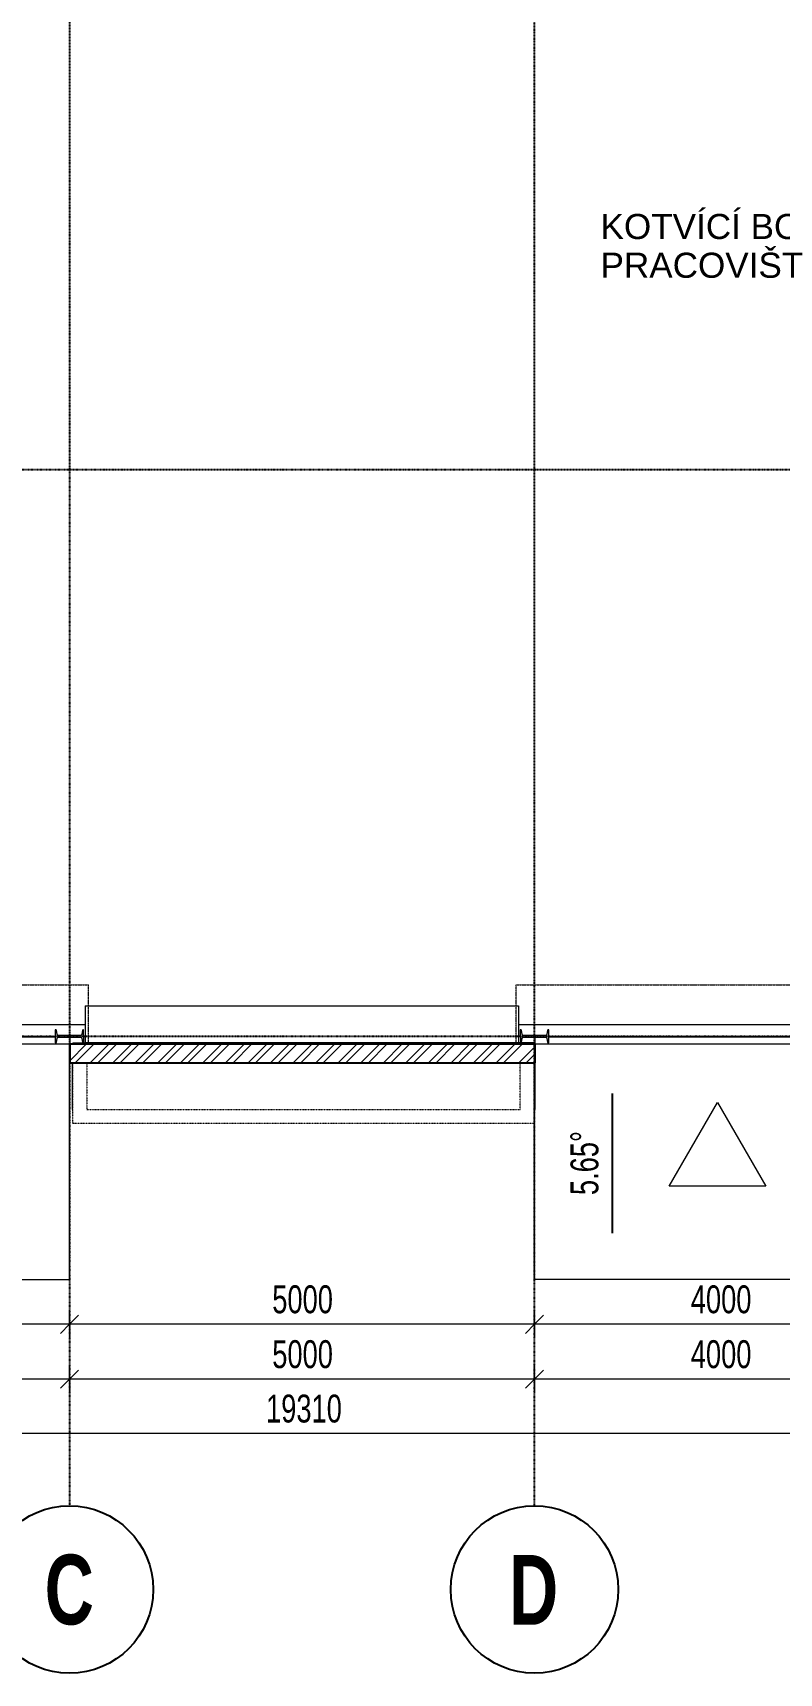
# Model space of a CAD drawing. Header units: millimetres. Extents: x 2179 to 44859, y 3478 to 159868.
# Drawn here: x 25676 to 33701, y 118851 to 136493 of the extents above; entities that cross this region are included whole.
import ezdxf

# ---------------------------------------------------------------- set-up
doc = ezdxf.new("R2010")
doc.units = ezdxf.units.MM
for name, pattern in [('1_Čerchovaná 1_0mm', [2.4, 1.2, -0.6, 0, -0.6]), ('1_Čerchovaná 6_0mm', [12, 6, -3, 0, -3]), ('3_Čárkovaná 1_0mm', [2, 1, -1])]:
    doc.linetypes.add(name, pattern=pattern)
for name, color, linetype, lineweight in [('A-ANNO-DIMS', 7, 'Continuous', 9), ('A-ANNO-DIMS-150', 7, 'Continuous', 9), ('A-DETL-MBND', 7, '3_Čárkovaná 1_0mm', 9), ('A-DETL-THIN-1', 7, 'Continuous', 9), ('A-DOOR', 7, 'Continuous', 9), ('A-DOOR-HDLN', 7, '1_Čerchovaná 1_0mm', 18), ('A-FLOR', 7, 'Continuous', 9), ('A-FLOR-LEVL', 7, 'Continuous', 9), ('A-WALL', 7, 'Continuous', 9), ('A-WALL-1', 7, 'Continuous', 25), ('G-ANNO-DIMS-1', 7, 'Continuous', 25), ('G-ANNO-TEXT', 7, 'Continuous', 9), ('S-COLS', 7, 'Continuous', 9)]:
    doc.layers.add(name, color=color, linetype=linetype, lineweight=lineweight)
for name, color, linetype, lineweight, true_color in [('A-WALL-PATT-1', 9, 'Continuous', 9, 0x808080), ('S-GRID-1', 9, '1_Čerchovaná 6_0mm', 25, 0x808080), ('S-GRID-IDEN', 9, 'Continuous', 25, 0x808080), ('S-GRID-IDEN-1', 9, 'Continuous', 9, 0x808080)]:
    doc.layers.add(name, color=color, linetype=linetype, lineweight=lineweight, true_color=true_color)
doc.styles.add('Arial_1', font='arial.ttf', dxfattribs={"width": 0.7, "height": 300})
doc.styles.add('Arial_2', font='arial.ttf', dxfattribs={"height": 270})
doc.styles.add('Arial_B_1', font='arialbd.ttf', dxfattribs={"width": 0.7, "height": 750})
doc.dimstyles.new('Vnitřní_-_průhledné', dxfattribs={"dimscale": 304.8, "dimtxt": 306.07782, "dimasz": 0.639764, "dimexe": 0.492126, "dimexo": 0.0625, "dimgap": 0.098425, "dimtad": 1, "dimdec": 0, "dimrnd": 5, "dimzin": 0, "dimdsep": 46, "dimtxsty": 'Arial_1', "dimblk1": 'OBLIQUE', "dimblk2": 'OBLIQUE', "dimsah": 1, "dimcen": 0.09, "dimdle": 0.492126, "dimazin": 0, "dimtfac": 1, "dimtdec": 4, "dimtix": 1, "dimtmove": 0, "dimatfit": 3, "dimfxl": 0.492126, "dimfxlon": 1, "dimtvp": 1, "dimtolj": 1, "dimtzin": 0, "dimarcsym": 2})

# ---------------------------------------------------------------- blocks, each defined once
blk = doc.blocks.new('M_S profily_ sloup - 388384-1NP _ stroje - KOTVÍCÍ BODY')
at = {"layer": 'S-COLS'}
for p, q in [((225785, 11022), (225713, 10903)), ((225777, 10972), (225792, 11010)), ((225984, 10832), (225784, 10952)), ((225789, 11020), (225785, 11022)), ((225713, 10903), (225717, 10901)), ((225728, 10903), (225754, 10933)), ((225775, 10937), (225975, 10817)), ((225982, 10796), (225967, 10759)), ((225975, 10746), (226046, 10865)), ((226032, 10866), (226006, 10835)), ((226046, 10865), (226042, 10868)), ((225971, 10749), (225975, 10746))]:
    blk.add_line(p, q, dxfattribs=at)
at = {"layer": 'S-COLS', "flags": 128}
for points in [[(225754, 10933), (225757, 10936), (225760, 10938), (225764, 10939), (225768, 10939), (225772, 10939), (225775, 10937)], [(225784, 10952), (225781, 10954), (225779, 10957), (225777, 10961), (225776, 10965), (225776, 10969), (225777, 10972)], [(225792, 11010), (225793, 11012), (225793, 11014), (225792, 11016), (225792, 11017), (225790, 11019), (225789, 11020)], [(225717, 10901), (225719, 10900), (225721, 10900), (225723, 10900), (225725, 10900), (225726, 10901), (225728, 10903)], [(225975, 10817), (225978, 10814), (225981, 10811), (225982, 10808), (225983, 10804), (225983, 10800), (225982, 10796)], [(226006, 10835), (226003, 10833), (225999, 10831), (225995, 10830), (225992, 10829), (225988, 10830), (225984, 10832)], [(226042, 10868), (226041, 10869), (226039, 10869), (226037, 10869), (226035, 10868), (226033, 10867), (226032, 10866)], [(225967, 10759), (225967, 10757), (225967, 10755), (225967, 10753), (225968, 10751), (225969, 10750), (225971, 10749)]]:
    blk.add_lwpolyline(points, dxfattribs=at)
blk = doc.blocks.new('M_S profily_ sloup - 388385-1NP _ stroje - KOTVÍCÍ BODY')
at = {"layer": 'S-COLS'}
for p, q in [((230070, 8447), (229999, 8327)), ((229999, 8327), (230003, 8325)), ((230013, 8327), (230039, 8358)), ((230061, 8361), (230261, 8241)), ((230063, 8396), (230078, 8434)), ((230074, 8444), (230070, 8447)), ((230270, 8256), (230070, 8376)), ((230268, 8220), (230253, 8183)), ((230256, 8173), (230260, 8170)), ((230260, 8170), (230332, 8289)), ((230317, 8290), (230291, 8259)), ((230332, 8289), (230328, 8292))]:
    blk.add_line(p, q, dxfattribs=at)
at = {"layer": 'S-COLS', "flags": 128}
for points in [[(230003, 8325), (230004, 8324), (230006, 8324), (230008, 8324), (230010, 8324), (230012, 8325), (230013, 8327)], [(230039, 8358), (230042, 8360), (230046, 8362), (230049, 8363), (230053, 8363), (230057, 8363), (230061, 8361)], [(230070, 8376), (230067, 8378), (230064, 8381), (230063, 8385), (230062, 8389), (230062, 8393), (230063, 8396)], [(230078, 8434), (230078, 8436), (230078, 8438), (230078, 8440), (230077, 8441), (230076, 8443), (230074, 8444)], [(230328, 8292), (230326, 8293), (230324, 8293), (230322, 8293), (230320, 8292), (230319, 8291), (230317, 8290)], [(230253, 8183), (230252, 8181), (230252, 8179), (230253, 8177), (230253, 8175), (230255, 8174), (230256, 8173)], [(230261, 8241), (230264, 8238), (230266, 8235), (230268, 8232), (230269, 8228), (230269, 8224), (230268, 8220)], [(230291, 8259), (230288, 8257), (230285, 8255), (230281, 8254), (230277, 8253), (230273, 8254), (230270, 8256)]]:
    blk.add_lwpolyline(points, dxfattribs=at)
blk = doc.blocks.new('M_Vrata_ výsuvná_ sekční - 3000X4000 MM-840892-1NP _ stroje - KOTVÍCÍ BODY')
at = {"layer": 'A-DOOR'}
for p, q in [((-2000, 100), (-2000, 177)), ((-1855, 180), (1840, 180)), ((2000, 177), (2000, 100)), ((2000, 100), (-2000, 100))]:
    blk.add_line(p, q, dxfattribs=at)
at = {"layer": 'A-DOOR-HDLN'}
for p, q in [((-2203, 100), (-2203, 739)), ((-2203, 739), (2203, 739)), ((2203, 100), (2203, 739))]:
    blk.add_line(p, q, dxfattribs=at)
blk = doc.blocks.new('M_Vrata_ výsuvná_ sekční - 3000X4000 MM-V7-1NP _ stroje - KOTVÍCÍ BODY')
at = {"layer": 'A-DOOR'}
for p, q in [((-2000, 100), (-2000, 177)), ((-1850, 180), (1844, 180)), ((2000, 177), (2000, 100)), ((2000, 100), (-2000, 100))]:
    blk.add_line(p, q, dxfattribs=at)
at = {"layer": 'A-DOOR-HDLN'}
for p, q in [((-2203, 100), (-2203, 739)), ((-2203, 739), (2203, 739)), ((2203, 100), (2203, 739))]:
    blk.add_line(p, q, dxfattribs=at)
blk = doc.blocks.new('Osnova - 6mm-307864-1NP _ stroje - KOTVÍCÍ BODY')
at = {"layer": 'S-GRID-IDEN'}
blk.add_circle((0, 0), 6, dxfattribs=at)
blk = doc.blocks.new('DIMBLOCK2-1NP _ stroje - KOTVÍCÍ BODY')
at = {"layer": 'A-ANNO-DIMS-150'}
for p, q in [((31070, 122603), (31070, 122753)), ((35070, 122603), (35070, 122753)), ((35070, 122603), (31070, 122603)), ((31070, 122603), (31070, 122453)), ((35070, 122603), (35070, 122453))]:
    blk.add_line(p, q, dxfattribs=at)
at = {"layer": 'A-ANNO-DIMS-150', "lineweight": 18}
for p, q in [((31070, 122603), (31167, 122700)), ((35070, 122603), (35167, 122700)), ((31070, 122603), (30972, 122505)), ((35070, 122603), (34972, 122505))]:
    blk.add_line(p, q, dxfattribs=at)
at = {"layer": 'A-ANNO-DIMS-150', "color": 0, "insert": (32750, 123022), "char_height": 300, "width": 768.49, "attachment_point": 1, "line_spacing_factor": 0.941778, "style": 'Arial_1'}
blk.add_mtext('4000', dxfattribs=at)
blk = doc.blocks.new('_Oblique')
at = {"color": 0, "linetype": 'ByBlock', "lineweight": -2}
blk.add_line((-0.5, -0.5), (0.5, 0.5), dxfattribs=at)
blk = doc.blocks.new('DIMBLOCK3-1NP _ stroje - KOTVÍCÍ BODY')
at = {"layer": 'A-ANNO-DIMS-150'}
for p, q in [((26070, 122603), (26070, 122753)), ((31070, 122603), (31070, 122753)), ((31070, 122603), (26070, 122603)), ((26070, 122603), (26070, 122453)), ((31070, 122603), (31070, 122453))]:
    blk.add_line(p, q, dxfattribs=at)
at = {"layer": 'A-ANNO-DIMS-150', "lineweight": 18}
for p, q in [((26070, 122603), (26167, 122700)), ((31070, 122603), (31167, 122700)), ((26070, 122603), (25972, 122505)), ((31070, 122603), (30972, 122505))]:
    blk.add_line(p, q, dxfattribs=at)
at = {"layer": 'A-ANNO-DIMS-150', "color": 0, "insert": (28250, 123022), "char_height": 300, "width": 768.49, "attachment_point": 1, "line_spacing_factor": 0.941778, "style": 'Arial_1'}
blk.add_mtext('5000', dxfattribs=at)
blk = doc.blocks.new('DIMBLOCK4-1NP _ stroje - KOTVÍCÍ BODY')
at = {"layer": 'A-ANNO-DIMS-150'}
for p, q in [((22070, 122603), (22070, 122753)), ((26070, 122603), (26070, 122753)), ((26070, 122603), (22070, 122603)), ((22070, 122603), (22070, 122453)), ((26070, 122603), (26070, 122453))]:
    blk.add_line(p, q, dxfattribs=at)
at = {"layer": 'A-ANNO-DIMS-150', "lineweight": 18}
for p, q in [((22070, 122603), (22167, 122700)), ((26070, 122603), (26167, 122700)), ((22070, 122603), (21972, 122505)), ((26070, 122603), (25972, 122505))]:
    blk.add_line(p, q, dxfattribs=at)
at = {"layer": 'A-ANNO-DIMS-150', "color": 0, "insert": (23750, 123022), "char_height": 300, "width": 768.49, "attachment_point": 1, "line_spacing_factor": 0.941778, "style": 'Arial_1'}
blk.add_mtext('4000', dxfattribs=at)
blk = doc.blocks.new('DIMBLOCK33-1NP _ stroje - KOTVÍCÍ BODY')
at = {"layer": 'A-ANNO-DIMS-150'}
for p, q in [((31070, 122012), (31070, 122162)), ((35070, 122012), (35070, 122162)), ((35070, 122012), (31070, 122012)), ((31070, 122012), (31070, 121862)), ((35070, 122012), (35070, 121862))]:
    blk.add_line(p, q, dxfattribs=at)
at = {"layer": 'A-ANNO-DIMS-150', "lineweight": 18}
for p, q in [((31070, 122012), (31167, 122110)), ((35070, 122012), (35167, 122110)), ((31070, 122012), (30972, 121915)), ((35070, 122012), (34972, 121915))]:
    blk.add_line(p, q, dxfattribs=at)
at = {"layer": 'A-ANNO-DIMS-150', "color": 0, "insert": (32750, 122432), "char_height": 300, "width": 768.49, "attachment_point": 1, "line_spacing_factor": 0.941778, "style": 'Arial_1'}
blk.add_mtext('4000', dxfattribs=at)
blk = doc.blocks.new('DIMBLOCK34-1NP _ stroje - KOTVÍCÍ BODY')
at = {"layer": 'A-ANNO-DIMS-150'}
for p, q in [((26070, 122012), (26070, 122162)), ((31070, 122012), (31070, 122162)), ((31070, 122012), (26070, 122012)), ((26070, 122012), (26070, 121862)), ((31070, 122012), (31070, 121862))]:
    blk.add_line(p, q, dxfattribs=at)
at = {"layer": 'A-ANNO-DIMS-150', "lineweight": 18}
for p, q in [((26070, 122012), (26167, 122110)), ((31070, 122012), (31167, 122110)), ((26070, 122012), (25972, 121915)), ((31070, 122012), (30972, 121915))]:
    blk.add_line(p, q, dxfattribs=at)
at = {"layer": 'A-ANNO-DIMS-150', "color": 0, "insert": (28250, 122432), "char_height": 300, "width": 768.49, "attachment_point": 1, "line_spacing_factor": 0.941778, "style": 'Arial_1'}
blk.add_mtext('5000', dxfattribs=at)
blk = doc.blocks.new('DIMBLOCK35-1NP _ stroje - KOTVÍCÍ BODY')
at = {"layer": 'A-ANNO-DIMS-150'}
for p, q in [((22070, 122012), (22070, 122162)), ((26070, 122012), (26070, 122162)), ((26070, 122012), (22070, 122012)), ((22070, 122012), (22070, 121862)), ((26070, 122012), (26070, 121862))]:
    blk.add_line(p, q, dxfattribs=at)
at = {"layer": 'A-ANNO-DIMS-150', "lineweight": 18}
for p, q in [((22070, 122012), (22167, 122110)), ((26070, 122012), (26167, 122110)), ((22070, 122012), (21972, 121915)), ((26070, 122012), (25972, 121915))]:
    blk.add_line(p, q, dxfattribs=at)
at = {"layer": 'A-ANNO-DIMS-150', "color": 0, "insert": (23750, 122432), "char_height": 300, "width": 768.49, "attachment_point": 1, "line_spacing_factor": 0.941778, "style": 'Arial_1'}
blk.add_mtext('4000', dxfattribs=at)
blk = doc.blocks.new('DIMBLOCK37-1NP _ stroje - KOTVÍCÍ BODY')
at = {"layer": 'A-ANNO-DIMS-150'}
for p, q in [((18927, 121427), (18927, 121577)), ((38240, 121427), (38240, 121577)), ((38390, 121427), (18777, 121427)), ((18927, 121427), (18927, 121277)), ((38240, 121427), (38240, 121277))]:
    blk.add_line(p, q, dxfattribs=at)
at = {"layer": 'A-ANNO-DIMS-150', "lineweight": 18}
for p, q in [((18927, 121427), (18830, 121330)), ((18927, 121427), (19025, 121525)), ((38240, 121427), (38142, 121330)), ((38240, 121427), (38337, 121525))]:
    blk.add_line(p, q, dxfattribs=at)
at = {"layer": 'A-ANNO-DIMS-150', "color": 0, "insert": (28183, 121847), "char_height": 300, "width": 960.61, "attachment_point": 1, "line_spacing_factor": 0.941778, "style": 'Arial_1'}
blk.add_mtext('19310', dxfattribs=at)

msp = doc.modelspace()

# ---------------------------------------------------------------- hatches: boundary and pattern name
at = {"layer": 'A-WALL-PATT-1'}
h = msp.add_hatch(dxfattribs=at)
h.set_pattern_fill('FP_4', color=256, angle=76.01036, style=0, pattern_type=2)
h.set_pattern_definition([(45.00036, (-161918.41, 0), (-121.23422, 121.2327), []), (45.00036, (-161837.59, 0.0005), (-121.23422, 121.2327), [])])
h.paths.add_polyline_path([(35077.3, 125414.4), (38215.8, 125414.4), (38215.8, 125614.4), (35077.3, 125614.4), (35077.3, 125474.7)])
h.paths.add_polyline_path([(22072.3, 125414.4), (22072.3, 125614.4), (19523.8, 125614.4), (19523.8, 125610.4), (19510.3, 125610.4), (19510.3, 125614.4), (19137.3, 125614.4), (19137.3, 125610.4), (19123.8, 125610.4), (19123.8, 125414.4), (21839, 125414.4)])
h.paths.add_polyline_path([(26188.3, 125414.4), (31077.3, 125414.4), (31077.3, 125614.4), (26072.3, 125614.4), (26072.3, 125414.4)])

# ---------------------------------------------------------------- linework, layer by layer
at = {"layer": 'A-DETL-MBND'}
for p, q in [((26107.3, 124764.4), (26107.3, 125414.4)), ((26257.3, 125414.4), (26257.3, 124914.4)), ((30917.3, 124914.4), (30917.3, 125414.4)), ((31067.3, 125414.4), (31067.3, 124764.4)), ((26257.3, 124914.4), (30917.3, 124914.4)), ((31067.3, 124764.4), (26107.3, 124764.4))]:
    msp.add_line(p, q, dxfattribs=at)
at = {"layer": 'A-DETL-THIN-1'}
for p, q in [((32516.3, 124088.9), (33035.9, 124988.9)), ((33035.9, 124988.9), (33555.5, 124088.9)), ((33555.5, 124088.9), (32516.3, 124088.9))]:
    msp.add_line(p, q, dxfattribs=at)
at = {"layer": 'A-FLOR'}
for p, q in [((21893.8, 125829), (26237.3, 125829)), ((30897.3, 125829), (35237.3, 125829)), ((26097.3, 125414.4), (26097.3, 124914.4)), ((31077.3, 124914.4), (31077.3, 125414.4)), ((26097.3, 124914.4), (26107.3, 124914.4)), ((31067.3, 124914.4), (31077.3, 124914.4))]:
    msp.add_line(p, q, dxfattribs=at)
at = {"layer": 'A-FLOR-LEVL'}
for p, q in [((26069.8, 123079.7), (26069.8, 125614.4)), ((31077.3, 125621), (31069.8, 125621)), ((31069.8, 123084.1), (31069.8, 125414.4)), ((26069.8, 123079.7), (22069.8, 123079.7)), ((35069.8, 123084.1), (31069.8, 123084.1))]:
    msp.add_line(p, q, dxfattribs=at)
at = {"layer": 'A-WALL'}
for p, q in [((26237.3, 126029), (30897.3, 126029)), ((26237.3, 126029), (26237.3, 125629)), ((30897.3, 126029), (30897.3, 125629)), ((26107.3, 125629), (26237.3, 125629)), ((26107.3, 125629), (26107.3, 125614.4)), ((31069.8, 125629), (26237.3, 125629)), ((31069.8, 125614.1), (31069.8, 125629))]:
    msp.add_line(p, q, dxfattribs=at)
at = {"layer": 'A-WALL-1'}
for p, q in [((31077.3, 125614.4), (26072.3, 125614.4)), ((26072.3, 125614.4), (26072.3, 125414.4)), ((31077.3, 125414.4), (31077.3, 125614.4)), ((26072.3, 125414.4), (31077.3, 125414.4))]:
    msp.add_line(p, q, dxfattribs=at)
at = {"layer": 'S-GRID-1'}
for p, q in [((26069.8, 158068.3), (26069.8, 120650.8)), ((31069.8, 120650.8), (31069.8, 158068.3)), ((15251.9, 131797.9), (41989.2, 131797.9)), ((15251.9, 125700.4), (41989.2, 125700.4))]:
    msp.add_line(p, q, dxfattribs=at)

# ---------------------------------------------------------------- block references
at = {"layer": 'A-DOOR-HDLN'}
for name, p in [('M_Vrata_ výsuvná_ sekční - 3000X4000 MM-V7-1NP _ stroje - KOTVÍCÍ BODY', (24072.3, 125514.4)), ('M_Vrata_ výsuvná_ sekční - 3000X4000 MM-840892-1NP _ stroje - KOTVÍCÍ BODY', (33077.3, 125514.4))]:
    msp.add_blockref(name, p, dxfattribs=at)
at = {"layer": 'S-COLS', "rotation": 31.01035950519297}
for name in ['M_S profily_ sloup - 388384-1NP _ stroje - KOTVÍCÍ BODY', 'M_S profily_ sloup - 388385-1NP _ stroje - KOTVÍCÍ BODY']:
    msp.add_blockref(name, (-161918.4, 0), dxfattribs=at)
at = {"layer": 'S-GRID-IDEN', "xscale": 149.9999999999999, "yscale": 149.9999999999999, "zscale": 149.9999999999999, "rotation": 180}
msp.add_blockref('Osnova - 6mm-307864-1NP _ stroje - KOTVÍCÍ BODY', (26069.8, 119750.8), dxfattribs=at)
at = {"layer": 'S-GRID-IDEN', "xscale": 149.9999999999999, "yscale": 149.9999999999999, "zscale": 149.9999999999999}
msp.add_blockref('Osnova - 6mm-307864-1NP _ stroje - KOTVÍCÍ BODY', (31069.8, 119750.8), dxfattribs=at)

# ---------------------------------------------------------------- texts
at = {"layer": 'G-ANNO-DIMS-1', "insert": (31456.7, 123993), "char_height": 300, "width": 819.03, "attachment_point": 1, "rotation": 90, "line_spacing_factor": 0.941778, "style": 'Arial_1', "bg_fill": 3, "box_fill_scale": 1.25, "bg_fill_color": 256, "bg_fill_true_color": 13158600, "bg_fill_transparency": 0}
msp.add_mtext('5.65°', dxfattribs=at)
at = {"layer": 'G-ANNO-TEXT', "insert": (31780, 134545.1), "char_height": 270, "width": 3258.86, "attachment_point": 1, "style": 'Arial_2', "bg_fill": 3, "box_fill_scale": 1.25, "bg_fill_color": 256, "bg_fill_true_color": 13158600, "bg_fill_transparency": 0}
msp.add_mtext('KOTVÍCÍ BODY ', dxfattribs=at)
at = {"layer": 'S-GRID-IDEN-1', "char_height": 750, "width": 648.164, "attachment_point": 1, "style": 'Arial_B_1'}
for s, insert in [('\\fArial|b1|i0|c238|p34|;\\W.7;C', (25802.7, 120125.4)), ('\\fArial|b1|i0|c238|p34|;\\W.7;D', (30795, 120121.9))]:
    msp.add_mtext(s, dxfattribs=dict(at, insert=insert))

# ---------------------------------------------------------------- dimensions: what is measured, and where the dimension line sits
at = {"layer": 'A-ANNO-DIMS'}
dim = msp.add_linear_dim(base=(22069.8, 122602.8), p1=(26069.8, 122452.8), p2=(22069.8, 122452.8), angle=0, dimstyle='Vnitřní_-_průhledné', override={"dimpost": '<>', "dimfxl": 4000}, dxfattribs=at)
dim.commit()
dim.dimension.update_dxf_attribs({"geometry": 'DIMBLOCK4-1NP _ stroje - KOTVÍCÍ BODY', "text_midpoint": (24069.8, 122785.9)})
for base, p1, p2, override, picture, middle in [((26069.8, 122602.8), (31069.8, 122452.8), (26069.8, 122452.8), {"dimpost": '<>', "dimfxl": 5000}, 'DIMBLOCK3-1NP _ stroje - KOTVÍCÍ BODY', (28569.8, 122785.9)), ((31069.8, 122602.8), (35069.8, 122452.8), (31069.8, 122452.8), {"dimpost": '<>', "dimfxl": 4000}, 'DIMBLOCK2-1NP _ stroje - KOTVÍCÍ BODY', (33069.8, 122785.9)), ((22069.8, 122012.5), (26069.8, 121862.5), (22069.8, 121862.5), {"dimpost": '<>', "dimfxl": 4000}, 'DIMBLOCK35-1NP _ stroje - KOTVÍCÍ BODY', (24069.8, 122195.7)), ((26069.8, 122012.5), (31069.8, 121862.5), (26069.8, 121862.5), {"dimpost": '<>', "dimfxl": 5000}, 'DIMBLOCK34-1NP _ stroje - KOTVÍCÍ BODY', (28569.8, 122195.7)), ((31069.8, 122012.5), (35069.8, 121862.5), (31069.8, 121862.5), {"dimpost": '<>', "dimfxl": 4000}, 'DIMBLOCK33-1NP _ stroje - KOTVÍCÍ BODY', (33069.8, 122195.7)), ((18927.3001, 121427.3904), (38239.7796, 121577.3904), (18927.3001, 121577.3904), {"dimpost": '<>', "dimfxl": 19312.479498}, 'DIMBLOCK37-1NP _ stroje - KOTVÍCÍ BODY', (28583.5398, 121610.6646))]:
    dim = msp.add_linear_dim(base=base, p1=p1, p2=p2, dimstyle='Vnitřní_-_průhledné', override=override, dxfattribs=at)
    dim.commit()
    dim.dimension.update_dxf_attribs({"geometry": picture, "text_midpoint": middle})

# ---------------------------------------------------------------- next in the draw order: linework, layer by layer
at = {"layer": 'G-ANNO-DIMS-1'}
msp.add_line((31905.3, 125084.3), (31905.3, 123584.3), dxfattribs=at)

# ---------------------------------------------------------------- next in the draw order: texts
at = {"layer": 'G-ANNO-TEXT', "insert": (31780, 134128.4), "char_height": 270, "width": 2585.442, "attachment_point": 1, "style": 'Arial_2', "bg_fill": 3, "box_fill_scale": 1.25, "bg_fill_color": 256, "bg_fill_true_color": 13158600, "bg_fill_transparency": 0}
msp.add_mtext('PRACOVIŠT', dxfattribs=at)

doc.saveas('drawing.dxf')
